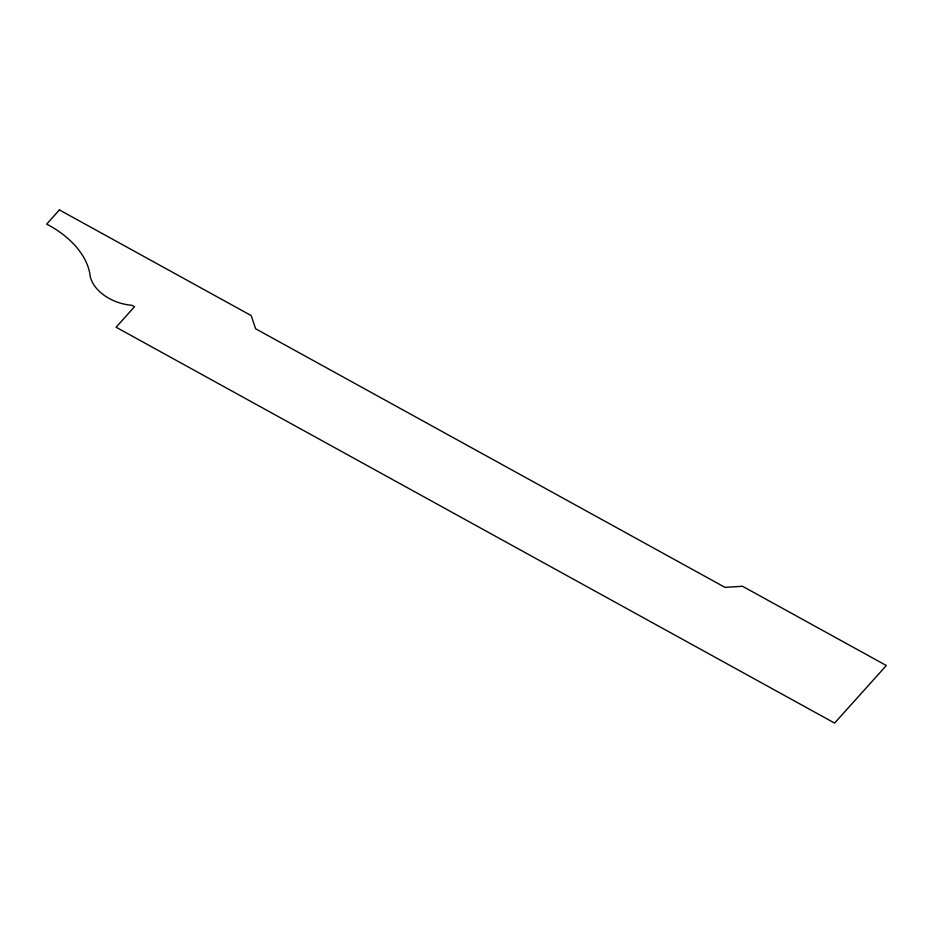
<?xml version="1.0" encoding="UTF-8"?>
<svg xmlns="http://www.w3.org/2000/svg" width="933" height="933" viewBox="0 0 933 933"><rect width="100%" height="100%" fill="white"/><g stroke="black" fill="none" stroke-linecap="round" stroke-linejoin="round"><path stroke-width="1.4" d="M59.409 209.925L46.65 224.118A80.751 53.403 17.7 0 1 89.848 273.591A38.125 25.214 17.7 0 0 131.926 305.289L134.539 306.724L116.1 327.226L834.592 723.075L886.35 665.521L742.516 586.274L724.976 587.358L255.642 328.778L251.187 315.576L59.409 209.925"/></g></svg>
